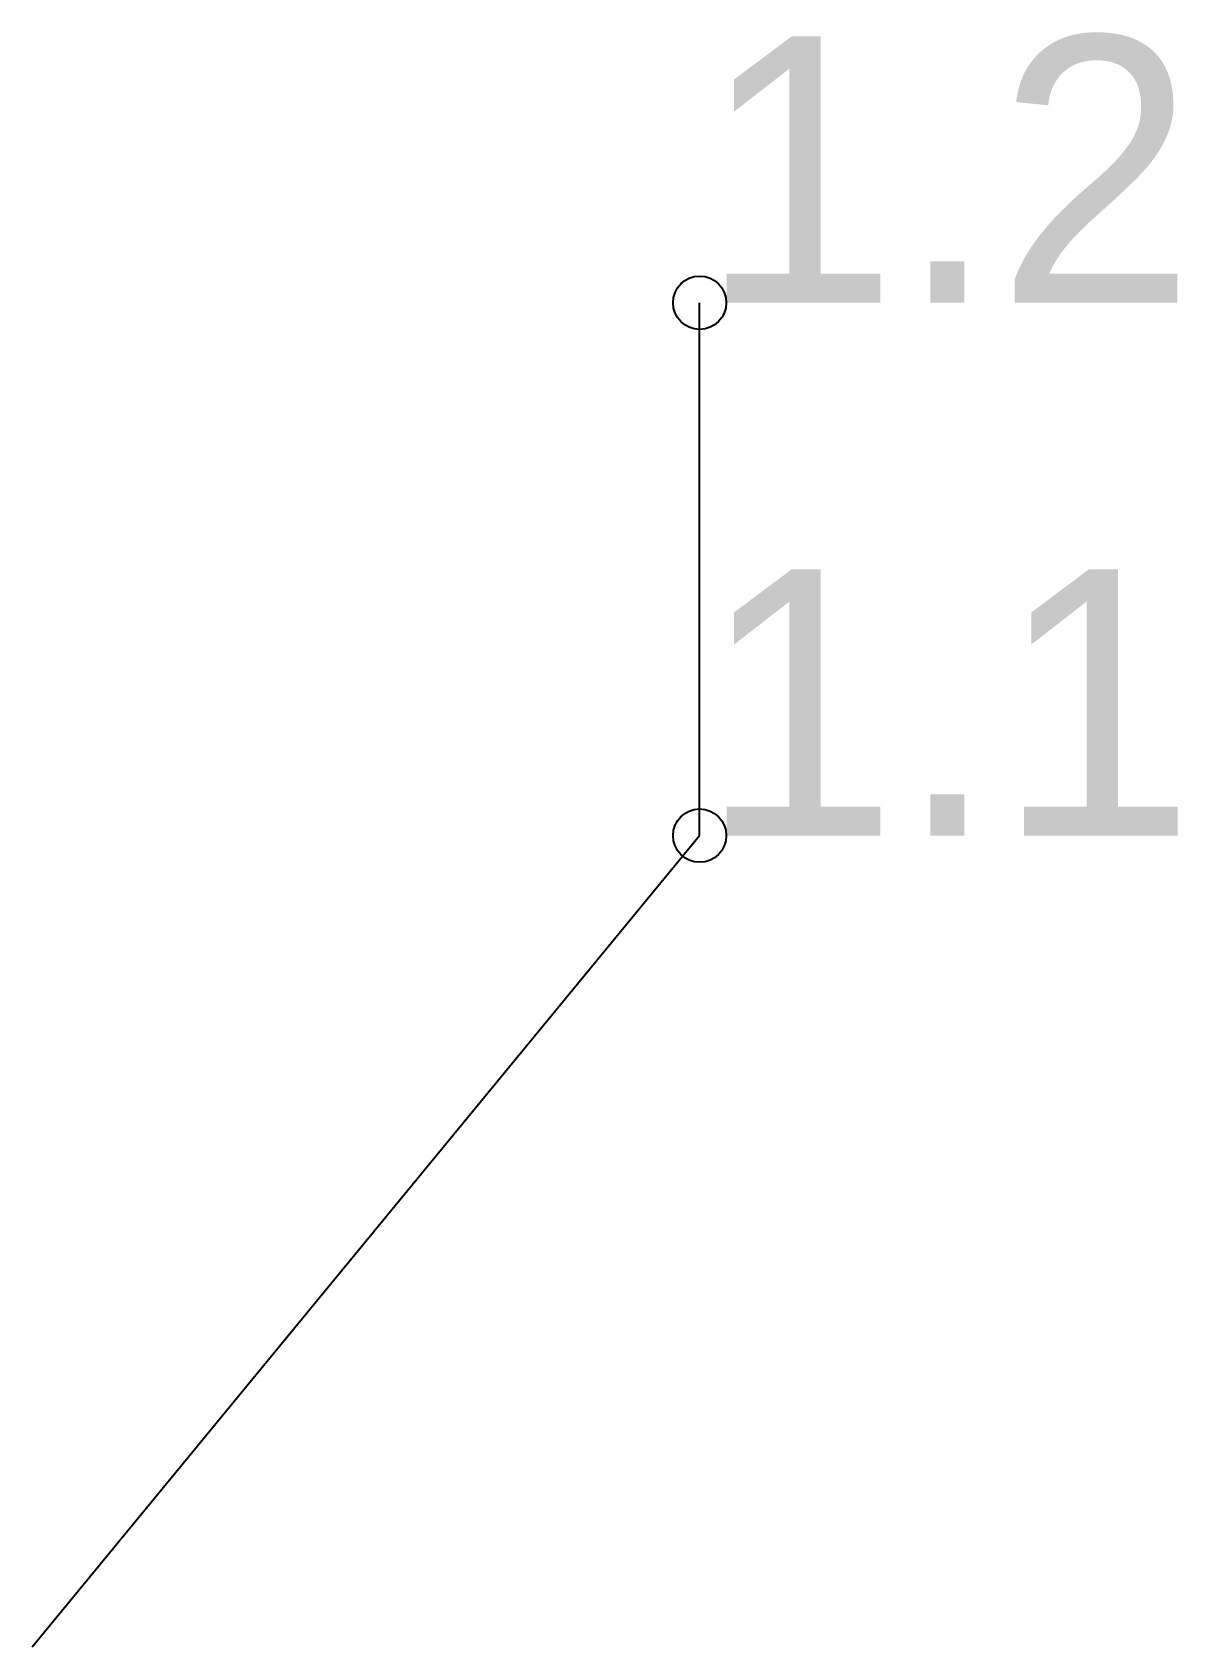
# Model space of a CAD drawing. Header units: millimetres. Extents: x 0 to 4.3, y 0 to 6.06.
import ezdxf

# ---------------------------------------------------------------- set-up
doc = ezdxf.new("R2010")
doc.units = ezdxf.units.MM

msp = doc.modelspace()

# ---------------------------------------------------------------- linework, layer by layer
at = {"layer": 'Shots', "color": 1}
msp.add_line((2.504, 3.044), (2.504, 5.044), dxfattribs=at)
at = {"layer": 'Shots', "color": 30}
msp.add_line((0, 0), (2.504, 3.044), dxfattribs=at)
at = {"layer": 'Shots', "color": 1}
msp.add_circle((2.504, 5.044), 0.1, dxfattribs=at)
at = {"layer": 'Shots', "color": 30}
msp.add_circle((2.504, 3.044), 0.1, dxfattribs=at)

# ---------------------------------------------------------------- texts
at = {"layer": 'Label'}
for s, p in [('1.2', (2.504, 5.044)), ('1.1', (2.504, 3.044))]:
    msp.add_text(s, height=1, dxfattribs=at).set_placement(p)

doc.saveas('drawing.dxf')
